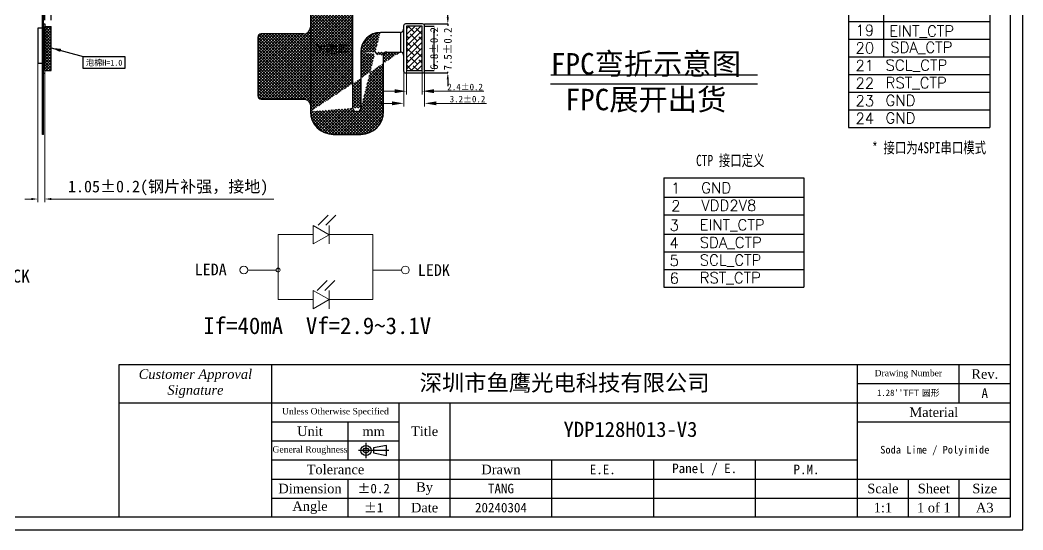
# Model space of a CAD drawing. Header units: millimetres. Extents: x 784 to 1591, y 435 to 646.
# Drawn here: x 1123 to 1276.4, y 434.9 to 512.9 of the extents above; entities that cross this region are included whole.
import ezdxf

# ---------------------------------------------------------------- set-up
doc = ezdxf.new("R2010")
doc.units = ezdxf.units.MM
doc.linetypes.add('CENTER', pattern=[50.8, 31.75, -6.35, 6.35, -6.35])
for name, color, linetype in [('dim', 3, 'Continuous'), ('dimension', 3, 'Continuous'), ('FRAME', 154, 'Continuous'), ('图框', 7, 'Continuous'), ('标注', 3, 'Continuous')]:
    doc.layers.add(name, color=color, linetype=linetype)
doc.layers.add('DIM（标注）', color=3, linetype='Continuous', lineweight=15)
doc.styles.add('RD', font='ROMAND.shx', dxfattribs={"width": 0.8})
doc.styles.add('ROMAND', font='romand.shx', dxfattribs={"bigfont": 'chineset.shx'})
doc.styles.get("Standard").update_dxf_attribs({"font": 'txt', "bigfont": 'gbcbig.shx'})
doc.styles.add('中文', font='')
doc.styles.add('宋体', font='')
doc.styles.add('工程', font='gbenor.shx', dxfattribs={"width": 1.25, "bigfont": 'gbcbig.shx'})
doc.styles.get('中文').set_extended_font_data('SimSun')
doc.styles.get('宋体').set_extended_font_data('SimSun')
doc.dimstyles.new('SH', dxfattribs={"dimscale": 1.4, "dimtxt": 1, "dimasz": 0.5, "dimexe": 0.8, "dimexo": 0.625, "dimtad": 0, "dimzin": 0, "dimdsep": 46, "dimtxsty": 'RD', "dimcen": 2.5, "dimadec": 0, "dimazin": 0, "dimtfac": 0.6, "dimtmove": 0, "dimatfit": 3, "dimfxl": 1, "dimtolj": 1, "dimarcsym": 0})
doc.dimstyles.get("Standard").update_dxf_attribs({"dimtxt": 0.18, "dimasz": 0.18, "dimexe": 0.18, "dimexo": 0.0625, "dimgap": 0.09, "dimtad": 0, "dimzin": 0, "dimdsep": 46, "dimtxsty": 'Standard', "dimcen": 0, "dimadec": 0, "dimazin": 0, "dimtfac": 1, "dimtofl": 0, "dimtmove": 0, "dimatfit": 3, "dimfxl": 1, "dimtolj": 1, "dimtzin": 0, "dimarcsym": 0})
doc.dimstyles.new('标准', dxfattribs={"dimtxt": 2, "dimasz": 1.8, "dimexe": 0.5, "dimexo": 0.4, "dimgap": 0.1, "dimtad": 1, "dimzin": 1, "dimdsep": 46, "dimtxsty": '工程', "dimblk": 'CLOSEDBLANK', "dimcen": 0.09, "dimclrd": 3, "dimclre": 3, "dimclrt": 3, "dimadec": 0, "dimazin": 0, "dimtfac": 1, "dimtofl": 0, "dimtmove": 0, "dimatfit": 3, "dimldrblk": 'CLOSEDBLANK', "dimfxl": 1, "dimtolj": 1, "dimlwd": 0, "dimlwe": 0, "dimarcsym": 0})
doc.dimstyles.new('标注', dxfattribs={"dimtxt": 1.2, "dimasz": 1, "dimexe": 0, "dimexo": 1, "dimgap": 0.2, "dimtad": 0, "dimrnd": 0.0005, "dimzin": 9, "dimdsep": 46, "dimtxsty": 'Standard', "dimcen": 0, "dimclrd": 3, "dimclre": 3, "dimclrt": 3, "dimadec": 0, "dimazin": 0, "dimtfac": 1, "dimtmove": 0, "dimatfit": 3, "dimfxl": 1, "dimlwd": -1, "dimlwe": -1, "dimarcsym": 0})
pattern_1 = [(45, (-17.0078, -5.2), (-0.2245064, 0.2245064), []), (135, (-17.0078, -5.2), (-0.2245064, -0.2245064), [])]

# ---------------------------------------------------------------- blocks, each defined once
blk = doc.blocks.new('*D191')
at = {"color": 7, "lineweight": 0, "transparency": 16777216}
for p, q in [((1125.69, 506.94), (1125.69, 485.04)), ((1126.74, 506.32), (1126.74, 485.04)), ((1124.69, 485.54), (1123.69, 485.54)), ((1127.74, 485.54), (1161.79, 485.54))]:
    blk.add_line(p, q, dxfattribs=at)
at = {"color": 7, "transparency": 16777216}
for points in [[(1124.69, 485.7), (1124.69, 485.37), (1125.69, 485.54)], [(1127.74, 485.7), (1127.74, 485.37), (1126.74, 485.54)]]:
    blk.add_solid(points, dxfattribs=at)
at = {"layer": 'Defpoints', "color": 0, "transparency": 16777216}
for p in [(1125.69, 507.34), (1126.74, 506.72), (1126.74, 485.54)]:
    blk.add_point(p, dxfattribs=at)
at = {"color": 7, "transparency": 16777216, "insert": (1145.63, 487.22), "char_height": 1.8, "attachment_point": 5, "style": '宋体'}
blk.add_mtext('\\A1;1.05%%P0.2(钢片补强，接地)', dxfattribs=at)
blk = doc.blocks.new('_ClosedBlank')
at = {"color": 0, "linetype": 'ByBlock', "lineweight": -2}
for p, q in [((-1, 0.167), (0, 0)), ((-1, 0.167), (-1, -0.167)), ((0, 0), (-1, -0.167))]:
    blk.add_line(p, q, dxfattribs=at)
blk = doc.blocks.new('*D194')
at = {"color": 7, "transparency": 16777216}
for p, q in [((1188.4, 513.33), (1188.4, 514.33)), ((1184.85, 512.33), (1188.4, 512.33)), ((1188.4, 512.33), (1188.4, 512.03)), ((1184.79, 504.83), (1188.4, 504.83)), ((1188.4, 504.83), (1188.4, 504.98)), ((1188.4, 503.83), (1188.4, 502.83))]:
    blk.add_line(p, q, dxfattribs=at)
for points in [[(1188.23, 513.33), (1188.56, 513.33), (1188.4, 512.33)], [(1188.23, 503.83), (1188.56, 503.83), (1188.4, 504.83)]]:
    blk.add_solid(points, dxfattribs=at)
at = {"layer": 'Defpoints', "color": 0, "transparency": 16777216}
for p in [(1184.55, 512.33), (1188.4, 512.33), (1184.49, 504.83)]:
    blk.add_point(p, dxfattribs=at)
at = {"color": 7, "transparency": 16777216, "insert": (1188.4, 508.5), "char_height": 1.2, "attachment_point": 5, "rotation": 90, "style": '宋体'}
blk.add_mtext('7.5%%p0.2', dxfattribs=at)
blk = doc.blocks.new('*D195')
at = {"color": 7, "lineweight": 0, "transparency": 16777216}
for p, q in [((1181.65, 506.63), (1181.65, 499.68)), ((1184.85, 506.63), (1184.85, 499.68)), ((1179.85, 500.18), (1178.05, 500.18)), ((1186.65, 500.18), (1194.29, 500.18))]:
    blk.add_line(p, q, dxfattribs=at)
at = {"color": 7, "transparency": 16777216}
for points in [[(1179.85, 500.48), (1179.85, 499.88), (1181.65, 500.18)], [(1186.65, 500.48), (1186.65, 499.88), (1184.85, 500.18)]]:
    blk.add_solid(points, dxfattribs=at)
at = {"layer": 'Defpoints', "color": 0, "transparency": 16777216}
for p in [(1181.65, 507.03), (1184.85, 507.03), (1184.85, 500.18)]:
    blk.add_point(p, dxfattribs=at)
at = {"color": 7, "transparency": 16777216, "insert": (1191.41, 500.82), "char_height": 1, "attachment_point": 5, "style": '宋体'}
blk.add_mtext('\\A1;3.2%%P0.2', dxfattribs=at)
blk = doc.blocks.new('*D196')
at = {"color": 7, "transparency": 16777216}
for p, q in [((1184.79, 511.98), (1186.31, 511.98)), ((1186.31, 506.18), (1186.31, 510.98)), ((1184.79, 505.18), (1186.31, 505.18))]:
    blk.add_line(p, q, dxfattribs=at)
for points in [[(1186.14, 510.98), (1186.47, 510.98), (1186.31, 511.98)], [(1186.14, 506.18), (1186.47, 506.18), (1186.31, 505.18)]]:
    blk.add_solid(points, dxfattribs=at)
at = {"layer": 'Defpoints', "color": 0, "transparency": 16777216}
for p in [(1184.49, 511.98), (1186.31, 511.98), (1184.49, 505.18)]:
    blk.add_point(p, dxfattribs=at)
at = {"color": 7, "transparency": 16777216, "insert": (1186.31, 508.58), "char_height": 1.2, "attachment_point": 5, "rotation": 90, "style": '宋体'}
blk.add_mtext('6.8%%p0.2', dxfattribs=at)
blk = doc.blocks.new('*D197')
at = {"color": 7, "lineweight": 0, "transparency": 16777216}
for p, q in [((1182.09, 506.68), (1182.09, 501.54)), ((1184.49, 506.68), (1184.49, 501.54)), ((1180.29, 502.04), (1178.49, 502.04)), ((1186.29, 502.04), (1193.93, 502.04))]:
    blk.add_line(p, q, dxfattribs=at)
at = {"color": 7, "transparency": 16777216}
for points in [[(1180.29, 502.34), (1180.29, 501.74), (1182.09, 502.04)], [(1186.29, 502.34), (1186.29, 501.74), (1184.49, 502.04)]]:
    blk.add_solid(points, dxfattribs=at)
at = {"layer": 'Defpoints', "color": 0, "transparency": 16777216}
for p in [(1182.09, 507.08), (1184.49, 507.08), (1184.49, 502.04)]:
    blk.add_point(p, dxfattribs=at)
at = {"color": 7, "transparency": 16777216, "insert": (1191.05, 502.68), "char_height": 1, "attachment_point": 5, "style": '宋体'}
blk.add_mtext('\\A1;2.4%%P0.2', dxfattribs=at)
blk = doc.blocks.new('*D198')
at = {"color": 1, "transparency": 16777216}
for p, q in [((1125.74, 515.2), (1124.74, 515.2)), ((1126.74, 512.93), (1126.74, 515.2)), ((1126.74, 515.2), (1127.74, 515.2)), ((1127.74, 512.93), (1127.74, 515.2)), ((1128.74, 515.2), (1130.19, 515.2))]:
    blk.add_line(p, q, dxfattribs=at)
for points in [[(1125.74, 515.37), (1125.74, 515.03), (1126.74, 515.2)], [(1128.74, 515.37), (1128.74, 515.03), (1127.74, 515.2)]]:
    blk.add_solid(points, dxfattribs=at)
at = {"layer": 'Defpoints', "color": 0, "transparency": 16777216}
for p in [(1127.74, 515.2), (1126.74, 511.93), (1127.74, 511.93)]:
    blk.add_point(p, dxfattribs=at)
at = {"color": 1, "transparency": 16777216, "insert": (1130.63, 515.2), "char_height": 1.2, "attachment_point": 5, "style": '宋体'}
blk.add_mtext('1', dxfattribs=at)

msp = doc.modelspace()

# ---------------------------------------------------------------- hatches: boundary and pattern name
h = msp.add_hatch()
h.set_pattern_fill('ANSI37', color=5, scale=0.1, style=0)
h.set_pattern_definition(pattern_1)
edge = h.paths.add_edge_path()
edge.add_line((1172.851, 527.319), (1165.133, 527.319))
edge.add_line((1161.837, 527.319), (1165.133, 527.319))
edge.add_arc((1161.837, 527.019), 0.3, 90, 180)
edge.add_line((1161.537, 522.337), (1161.537, 527.019))
edge.add_line((1161.537, 519.231), (1161.537, 522.337))
edge.add_arc((1162.037, 519.232), 0.5, 180.02598, 269.97402)
edge.add_line((1162.037, 518.731), (1166.382, 518.731))
edge.add_arc((1166.382, 517.731), 1, 0.00409, 89.99591)
edge.add_line((1167.382, 517.731), (1167.382, 498.931))
edge.add_line((1173.882, 499.431), (1173.882, 517.21))
edge.add_line((1173.882, 517.745), (1173.882, 517.21))
edge.add_arc((1174.882, 517.745), 1, 97.65786, 180.00442)
edge.add_arc((1174.688, 519.226), 0.494, 277.02885, 360.6334)
edge.add_line((1175.182, 519.231), (1175.182, 527.019))
edge.add_line((1172.851, 527.319), (1174.882, 527.319))
edge.add_arc((1174.882, 527.019), 0.3, 360, 450)
edge.add_arc((1170.882, 498.931), 3.5, 180.00119, 269.99881)
edge.add_line((1170.882, 495.431), (1175.082, 495.431))
edge.add_arc((1175.082, 498.931), 3.5, 270.00118, 359.99882)
edge.add_arc((1174.582, 499.432), 0.5, 270.02471, 359.97529)
edge.add_arc((1174.382, 499.431), 0.5, 179.98669, 270.01331)
edge.add_line((1174.582, 498.931), (1174.382, 498.931))
edge.add_line((1178.582, 498.931), (1178.582, 507.531))
edge.add_line((1175.082, 508.031), (1175.082, 499.431))
edge.add_arc((1178.082, 508.031), 3, 90.00119, 179.99881)
edge.add_arc((1179.082, 507.531), 0.5, 89.98669, 180.01331)
edge.add_line((1179.082, 508.031), (1181.146, 508.031))
edge.add_line((1181.146, 511.031), (1178.082, 511.031))
edge.add_line((1181.146, 511.031), (1181.146, 508.031))
h = msp.add_hatch()
h.set_pattern_fill('ANSI37', color=6, scale=0.1, style=0)
h.set_pattern_definition([(45, (-18.13615, -2.73617), (-0.2245064, 0.2245064), []), (135, (-18.13615, -2.73617), (-0.2245064, -0.2245064), [])])
h.paths.add_polyline_path([(1126.74, 505.181), (1126.74, 511.925), (1127.74, 511.925), (1127.74, 505.181)])
h = msp.add_hatch()
h.set_pattern_fill('ANSI37', color=5, scale=0.1)
h.set_pattern_definition(pattern_1)
h.paths.add_polyline_path([(1167.382, 511.812, -0.4142136), (1166.382, 510.812), (1159.85, 510.812, 0.4142136), (1159.35, 510.312), (1159.35, 501.314, 0.4142136), (1159.85, 500.814), (1166.382, 500.814, -0.4142136), (1167.382, 499.814)])
h = msp.add_hatch()
h.set_pattern_fill('ANSI38', color=6, scale=5, style=0)
h.set_pattern_definition([(45, (526.58185, -18.42305), (-0.44194174, 0.44194174), []), (135, (526.58185, -18.42305), (-1.3258252, 0.44194174), [1.5625, -0.9375])])
h.paths.add_polyline_path([(1182.091, 505.181), (1184.491, 505.181), (1184.491, 511.981), (1182.091, 511.981)])

# ---------------------------------------------------------------- linework, layer by layer
at = {"color": 7}
for p, q in [((1249.661, 542.372), (1249.661, 496.495)), ((1271.307, 507.29), (1271.307, 496.495))]:
    msp.add_line(p, q, dxfattribs=at)
at = {"color": 30, "linetype": 'Continuous'}
for p, q in [((1126.41, 495.421), (1126.41, 530.595)), ((1126.54, 495.421), (1126.54, 530.595)), ((1167.382, 517.731), (1167.382, 498.931)), ((1173.882, 499.431), (1173.882, 517.21)), ((1184.546, 512.331), (1181.946, 512.331)), ((1184.546, 512.331), (1181.946, 512.331)), ((1181.146, 511.031), (1178.082, 511.031)), ((1181.646, 512.031), (1181.646, 511.531)), ((1181.646, 512.031), (1181.646, 511.518)), ((1184.846, 507.031), (1184.846, 512.031)), ((1184.846, 505.131), (1184.846, 512.031)), ((1175.082, 508.031), (1175.082, 499.431)), ((1179.082, 508.031), (1181.146, 508.031)), ((1178.582, 498.931), (1178.582, 507.531)), ((1181.646, 507.545), (1181.646, 507.031)), ((1181.646, 507.545), (1181.646, 505.131)), ((1181.946, 504.831), (1184.546, 504.831)), ((1174.582, 498.931), (1174.382, 498.931)), ((1126.54, 495.421), (1126.41, 495.421)), ((1170.882, 495.431), (1175.082, 495.431))]:
    msp.add_line(p, q, dxfattribs=at)
at = {"color": 7, "linetype": 'Continuous'}
for p, q in [((1126.54, 512.321), (1126.74, 512.321)), ((1126.74, 512.321), (1126.74, 506.256)), ((1126.41, 511.701), (1125.69, 511.701)), ((1125.69, 511.701), (1125.69, 506.256)), ((1126.41, 506.256), (1125.69, 506.256)), ((1126.54, 504.821), (1126.74, 504.821))]:
    msp.add_line(p, q, dxfattribs=at)
at = {"color": 6}
for p, q in [((1126.74, 511.925), (1127.74, 511.925)), ((1126.74, 505.181), (1126.74, 511.925)), ((1127.74, 505.181), (1127.74, 511.925)), ((1126.74, 505.181), (1127.74, 505.181))]:
    msp.add_line(p, q, dxfattribs=at)
at = {"color": 30}
for p, q in [((1166.382, 510.812), (1159.85, 510.812)), ((1159.35, 510.312), (1159.35, 501.314))]:
    msp.add_line(p, q, dxfattribs=at)
for p, q in [((1181.146, 511.031), (1181.146, 508.031)), ((1181.646, 511.518), (1181.646, 507.545)), ((1221.448, 488.767), (1221.448, 472.059)), ((1242.874, 488.767), (1242.874, 472.059))]:
    msp.add_line(p, q)
at = {"color": 6, "linetype": 'Continuous'}
for p, q in [((1182.091, 511.981), (1182.091, 505.181)), ((1184.491, 511.981), (1182.091, 511.981)), ((1184.491, 505.181), (1184.491, 511.981)), ((1182.091, 505.181), (1184.491, 505.181))]:
    msp.add_line(p, q, dxfattribs=at)
at = {"color": 1}
msp.add_lwpolyline([(1132.631, 507.367), (1139.01, 507.367), (1139.01, 505.501), (1132.631, 505.501)], close=True, dxfattribs=at)
at = {"color": 30}
msp.add_lwpolyline([(1159.85, 500.814), (1166.382, 500.814, -0.4142136), (1167.382, 499.814), (1167.382, 498.931)], format="xyb", dxfattribs=at)
for centre, radius, start, end in [((1181.946, 512.031), 0.3, 89.97887, 180.02113), ((1184.546, 512.031), 0.3, 0.00048, 89.99952), ((1159.85, 510.312), 0.5, 90, 180), ((1166.382, 511.812), 1, 270, 0), ((1179.082, 507.531), 0.5, 89.98669, 180.01331), ((1181.946, 505.131), 0.3, 180.00048, 269.99952), ((1184.546, 505.131), 0.3, 270.00048, 359.99952), ((1159.85, 501.314), 0.5, 180, 270), ((1174.382, 499.431), 0.5, 179.98669, 270.01331), ((1174.582, 499.432), 0.5, 270.02471, 359.97529)]:
    msp.add_arc(centre, radius, start, end, dxfattribs=at)
at = {"color": 30, "linetype": 'Continuous'}
for centre, radius, start, end in [((1178.082, 508.031), 3, 90.00119, 179.99881), ((1181.146, 511.531), 0.5, 270, 358.42961), ((1181.146, 507.531), 0.5, 1.57039, 90), ((1170.882, 498.931), 3.5, 180.00119, 269.99881), ((1175.082, 498.931), 3.5, 270.00118, 359.99882)]:
    msp.add_arc(centre, radius, start, end, dxfattribs=at)
at = {"color": 32, "linetype": 'Continuous'}
for centre, start, end in [((1181.146, 511.531), 270, 358.42961), ((1181.146, 507.531), 1.57039, 90)]:
    msp.add_arc(centre, 0.5, start, end, dxfattribs=at)
at = {"layer": 'dim', "color": 7}
for p, q in [((1271.307, 542.372), (1271.307, 507.29)), ((1255.058, 539.673), (1255.058, 507.29)), ((1271.307, 539.673), (1271.307, 507.29)), ((1249.661, 512.687), (1271.307, 512.687)), ((1249.661, 509.988), (1271.307, 509.988)), ((1249.661, 507.29), (1271.307, 507.29)), ((1249.661, 507.29), (1271.307, 507.29)), ((1249.661, 504.591), (1271.307, 504.591)), ((1249.661, 501.893), (1271.307, 501.893)), ((1249.661, 499.194), (1271.307, 499.194)), ((1249.661, 496.495), (1271.307, 496.495)), ((1249.661, 496.495), (1271.307, 496.495)), ((1221.448, 488.767), (1242.874, 488.767)), ((1221.448, 485.823), (1242.874, 485.823)), ((1221.448, 483.125), (1242.874, 483.125)), ((1221.448, 480.155), (1242.874, 480.155)), ((1221.448, 477.456), (1242.874, 477.456)), ((1221.448, 474.758), (1242.874, 474.758)), ((1221.448, 472.059), (1242.874, 472.059)), ((1221.448, 472.059), (1242.874, 472.059))]:
    msp.add_line(p, q, dxfattribs=at)
at = {"layer": 'DIM（标注）', "color": 7}
for p, q in [((1162.447, 480.107), (1162.447, 470.141)), ((1167.813, 480.107), (1162.447, 480.107)), ((1167.813, 481.48), (1167.813, 478.681)), ((1170.237, 480.081), (1167.813, 481.48)), ((1170.237, 481.48), (1170.237, 478.681)), ((1170.237, 480.107), (1176.947, 480.107)), ((1176.952, 480.107), (1176.952, 470.141)), ((1170.237, 480.081), (1167.813, 478.681)), ((1162.147, 474.671), (1157.802, 474.671)), ((1181.297, 474.67), (1176.952, 474.67)), ((1167.813, 471.541), (1167.813, 468.741)), ((1170.237, 470.141), (1167.813, 471.541)), ((1170.237, 471.541), (1170.237, 468.741)), ((1167.813, 470.141), (1162.447, 470.141)), ((1170.237, 470.141), (1167.813, 468.741)), ((1170.237, 470.141), (1176.952, 470.141))]:
    msp.add_line(p, q, dxfattribs=at)
for points in [[(1157.802, 474.671, -1), (1156.602, 474.671, -1)], [(1162.147, 474.662, 1), (1162.747, 474.662, 1)], [(1182.497, 474.67, -1), (1181.297, 474.67, -1)]]:
    msp.add_lwpolyline(points, format="xyb", close=True, dxfattribs=at)
at = {"layer": 'FRAME', "color": 7}
for p, q in [((1138.109, 436.843), (1138.109, 460.21)), ((1138.109, 460.21), (1274.415, 460.21)), ((1161.475, 436.843), (1161.475, 460.21)), ((1251.048, 436.843), (1251.048, 460.21)), ((1266.626, 454.368), (1266.626, 460.21)), ((1251.048, 457.289), (1274.415, 457.289)), ((1138.109, 454.368), (1274.415, 454.368)), ((1180.948, 436.843), (1180.948, 454.368)), ((1188.737, 436.843), (1188.737, 454.368)), ((1161.475, 451.448), (1180.948, 451.448)), ((1173.159, 445.606), (1173.159, 451.448)), ((1251.048, 451.448), (1274.415, 451.448)), ((1161.475, 448.527), (1180.948, 448.527)), ((1161.475, 445.606), (1251.048, 445.606)), ((1204.315, 436.843), (1204.315, 445.606)), ((1219.892, 436.843), (1219.892, 445.606)), ((1235.47, 436.843), (1235.47, 445.606)), ((1161.475, 442.685), (1274.415, 442.685)), ((1173.159, 436.843), (1173.159, 442.685)), ((1258.837, 436.843), (1258.837, 442.685)), ((1266.626, 436.843), (1266.626, 442.685)), ((1161.475, 439.764), (1274.415, 439.764))]:
    msp.add_line(p, q, dxfattribs=at)
at = {"layer": 'FRAME', "color": 7, "linetype": 'CENTER'}
for p, q in [((1175.885, 448.235), (1175.885, 445.898)), ((1179.39, 447.066), (1174.717, 447.066))]:
    msp.add_line(p, q, dxfattribs=at)
at = {"layer": 'FRAME', "color": 7}
for points in [[(1276.362, 590.675), (1042.694, 590.675), (1042.694, 434.896), (1276.362, 434.896)], [(1274.415, 436.843), (1044.642, 436.843), (1044.642, 588.727), (1274.415, 588.727)], [(1179.001, 446.287), (1179.001, 447.845), (1177.053, 447.456), (1177.053, 446.677)]]:
    msp.add_lwpolyline(points, close=True, dxfattribs=at)
for radius in [0.779, 0.389]:
    msp.add_circle((1175.885, 447.066), radius, dxfattribs=at)
at = {"layer": '标注', "color": 7}
for p, q in [((1204.117, 503.144), (1235.768, 503.144)), ((1204.135, 504.552), (1235.766, 504.552))]:
    msp.add_line(p, q, dxfattribs=at)

# ---------------------------------------------------------------- texts
at = {"color": 1, "style": '中文'}
msp.add_text('泡棉H=1.0', height=0.9, rotation=360, dxfattribs=at).set_placement((1133.035, 505.955))
at = {"color": 6, "insert": (1167.832, 509.123), "char_height": 1.3654, "width": 6.28862, "attachment_point": 1, "style": '宋体'}
msp.add_mtext('防磁膜', dxfattribs=at)
at = {"color": 7, "char_height": 1.70625, "attachment_point": 1, "style": '宋体'}
for s, insert, width in [('{\\fSimSun|b0|i0|c134|p54;\\W0.75;* 接口为4SPI串口模式}', (1253.285, 494.245), 25.17696), ('{\\fSimSun|b0|i0|c134|p54;\\W0.75;CTP 接口定义}', (1226.368, 492.297), 12.76842)]:
    msp.add_mtext(s, dxfattribs=dict(at, insert=insert, width=width))
at = {"layer": 'dim', "color": 7, "style": 'ROMAND'}
for s, height, p in [('19', 1.6682, (1250.749, 510.528)), ('EINT_CTP', 1.6682, (1255.902, 510.404)), ('20', 1.6682, (1250.749, 507.829)), ('SDA_CTP', 1.6682, (1256.073, 507.932)), ('21', 1.6682, (1250.749, 505.131)), ('SCL_CTP', 1.6682, (1255.353, 505.19)), ('22', 1.6682, (1250.749, 502.432)), ('RST_CTP', 1.6682, (1255.353, 502.492)), ('23', 1.6682, (1250.749, 499.734)), ('GND', 1.6682, (1255.353, 499.793)), ('24', 1.6682, (1250.749, 497.035)), ('GND', 1.6682, (1255.353, 497.094)), ('1', 1.668, (1222.555, 486.363)), ('GND', 1.6682, (1227.159, 486.422)), ('2', 1.668, (1222.555, 483.664)), ('VDD2V8', 1.6682, (1227.159, 483.724)), ('3', 1.668, (1222.316, 480.695)), ('EINT_CTP', 1.6682, (1226.92, 480.754)), ('4', 1.668, (1222.316, 477.996)), ('SDA_CTP', 1.6682, (1226.92, 478.055)), ('5', 1.668, (1222.316, 475.297)), ('SCL_CTP', 1.6682, (1226.92, 475.357)), ('6', 1.668, (1222.316, 472.599)), ('RST_CTP', 1.6682, (1226.92, 472.658))]:
    msp.add_text(s, height=height, dxfattribs=at).set_placement(p)
at = {"layer": 'dimension', "color": 7, "insert": (1206.1, 451.451), "char_height": 2.31443, "width": 256.17487, "attachment_point": 1, "style": '宋体'}
msp.add_mtext('YDP128H013-V3{\\fArial|b0|i0|c0|p32;}', dxfattribs=at)
at = {"layer": 'DIM（标注）', "color": 7, "style": '宋体'}
for s, height, p in [('LEDA', 1.8, (1149.683, 473.859)), ('LEDK', 1.8, (1183.815, 473.762)), ('If=40mA  Vf=2.9~3.1V ', 2.56087, (1151.01, 464.873))]:
    msp.add_text(s, height=height, dxfattribs=at).set_placement(p)
at = {"layer": 'FRAME', "color": 7, "attachment_point": 5, "style": '宋体'}
for s, insert, char_height in [('{\\fTimes New Roman|b0|i1|c0|p18;Customer Approval\\PSignature}', (1149.792, 457.289), 1.46042), ('深圳市鱼鹰光电科技有限公司{\\fSimSun|b1|i0|c134|p2;}', (1206.262, 457.289), 2.5), ('{\\fTimes New Roman|b0|i0|c0|p18;Drawing Number}', (1258.837, 458.75), 0.97362), ('{\\fTimes New Roman|b0|i0|c0|p18;Rev.}', (1270.52, 458.75), 1.46042), ("1.28''{\\fArial|b0|i0|c0|p32;TFT }圆形", (1258.837, 455.829), 0.97362), ('{\\fTimes New Roman|b0|i0|c0|p18;Unless Otherwise Specified}', (1171.212, 452.908), 0.97362), ('{\\fTimes New Roman|b0|i0|c0|p18;Material}', (1262.731, 452.908), 1.46042), ('{\\fTimes New Roman|b0|i0|c0|p18;Unit}', (1167.317, 449.987), 1.46042), ('{\\fTimes New Roman|b0|i0|c0|p18;mm}', (1177.053, 449.987), 1.46042), ('{\\fTimes New Roman|b0|i0|c0|p18;Title}', (1184.842, 449.987), 1.46042), ('{\\fTimes New Roman|b0|i0|c0|p18;General Roughness}', (1167.317, 447.066), 0.97362), ('Soda Lime / Polyimide', (1262.88, 447.005), 1.16834), ('{\\fTimes New Roman|b0|i0|c0|p18;Tolerance}', (1171.212, 444.145), 1.46042), ('{\\fTimes New Roman|b0|i0|c0|p18;Drawn}', (1196.526, 444.145), 1.46042), ('E.E.', (1212.103, 444.145), 1.4604), ('Panel / E.', (1227.681, 444.145), 1.4604), ('P.M.', (1243.259, 444.145), 1.4604), ('{\\fTimes New Roman|b0|i0|c0|p18;Dimension}', (1167.317, 441.225), 1.46042), ('%%P0.2', (1177.053, 441.225), 1.4604), ('{\\fTimes New Roman|b0|i0|c0|p18;By}', (1184.842, 441.225), 1.46042), ('TANG', (1196.526, 441.225), 1.4604), ('{\\fTimes New Roman|b0|i0|c0|p18;Scale}', (1254.942, 441.225), 1.46042), ('{\\fTimes New Roman|b0|i0|c0|p18;Sheet}', (1262.731, 441.225), 1.46042), ('{\\fTimes New Roman|b0|i0|c0|p18;Size}', (1270.52, 441.225), 1.46042), ('{\\fTimes New Roman|b0|i0|c0|p18;Angle}', (1167.317, 438.304), 1.46042), ('%%p1', (1177.053, 438.304), 1.4604), ('{\\fTimes New Roman|b0|i0|c0|p18;Date}', (1184.842, 438.304), 1.46042), ('20240304', (1196.526, 438.304), 1.4604), ('{\\fTimes New Roman|b0|i0|c0|p18;1:1}', (1254.942, 438.304), 1.46042), ('{\\fTimes New Roman|b0|i0|c0|p18;1 of 1}', (1262.731, 438.304), 1.46042), ('{\\fTimes New Roman|b0|i0|c0|p18;A3}', (1270.52, 438.304), 1.46042)]:
    msp.add_mtext(s, dxfattribs=dict(at, insert=insert, char_height=char_height))
at = {"layer": 'FRAME', "color": 1, "insert": (1270.52, 455.829), "char_height": 1.46, "attachment_point": 5, "style": '宋体'}
msp.add_mtext('A', dxfattribs=at)
at = {"layer": '图框', "style": '宋体'}
msp.add_text('1. DISPLAY TYPE:1.28"IPS TFT/TRANSMISSIVE/NORMALLY BLACK', height=1.98483, dxfattribs=at).set_placement((1048.869, 472.75))
at = {"layer": '标注', "color": 7, "insert": (1204.162, 498.747), "char_height": 3.2813, "width": 46.16172, "attachment_point": 7, "style": '宋体'}
msp.add_mtext('FPC弯折示意图\\P FPC展开出货', dxfattribs=at)

# ---------------------------------------------------------------- dimensions: what is measured, and where the dimension line sits
at = {"color": 1}
dim = msp.add_linear_dim(base=(1127.74, 515.199), p1=(1126.74, 511.925), p2=(1127.74, 511.925), dimstyle='标注', override={"dimtxsty": '宋体', "dimclrd": 1, "dimclre": 1, "dimclrt": 1}, dxfattribs=at)
dim.commit()
dim.dimension.update_dxf_attribs({"geometry": '*D198', "text_midpoint": (1130.634, 515.199), "dimtype": 160})
for base, p1, p2, picture, middle in [((1188.398, 512.331), (1184.491, 504.831), (1184.546, 512.331), '*D194', (1188.398, 508.504)), ((1186.307, 511.981), (1184.491, 505.181), (1184.491, 511.981), '*D196', (1186.307, 508.581))]:
    dim = msp.add_linear_dim(base=base, p1=p1, p2=p2, angle=90, text='<>%%p0.2', dimstyle='标注', override={"dimexo": 0.3, "dimtxsty": '宋体', "dimclrd": 7, "dimclre": 7, "dimclrt": 7, "dimfxl": 0.8})
    dim.commit()
    dim.dimension.update_dxf_attribs({"geometry": picture, "text_midpoint": middle, "dimtype": 160})
for base, p1, p2, text, override, picture, middle in [((1126.74, 485.535), (1125.69, 507.341), (1126.74, 506.721), '<>%%P0.2(钢片补强，接地)', {"dimtxt": 1.8, "dimasz": 1, "dimgap": 0.5, "dimtxsty": '宋体', "dimsah": 1, "dimclrd": 7, "dimclre": 7, "dimclrt": 7}, '*D191', (1145.632, 485.535)), ((1184.846, 500.178), (1181.646, 507.031), (1184.846, 507.031), '<>%%P0.2', {"dimtxt": 1, "dimdec": 1, "dimtxsty": '宋体', "dimsah": 1, "dimclrd": 7, "dimclre": 7, "dimclrt": 7}, '*D195', (1191.413, 500.178)), ((1184.491, 502.04), (1182.091, 507.081), (1184.491, 507.081), '<>%%P0.2', {"dimtxt": 1, "dimdec": 1, "dimtxsty": '宋体', "dimsah": 1, "dimclrd": 7, "dimclre": 7, "dimclrt": 7}, '*D197', (1191.05, 502.04))]:
    dim = msp.add_linear_dim(base=base, p1=p1, p2=p2, text=text, dimstyle='标准', override=override)
    dim.commit()
    dim.dimension.update_dxf_attribs({"geometry": picture, "text_midpoint": middle, "dimtype": 160})

# ---------------------------------------------------------------- leaders
msp.add_leader([(1127.74, 508.662), (1132.631, 507.367)], dimstyle='Standard', override={"dimtxt": 2.5, "dimasz": 1.5, "dimexe": 1, "dimexo": 1, "dimgap": 1, "dimtad": 0, "dimtih": 0, "dimtoh": 0, "dimzin": 0, "dimcen": 0, "dimclrd": 1, "dimclre": 4, "dimclrt": 3, "dimtp": 0, "dimtm": 0, "dimtzin": 0})
at = {"layer": 'DIM（标注）', "color": 7}
for points in [[(1170.099, 483.076), (1168.582, 481.559)], [(1171.275, 483.063), (1169.758, 481.545)], [(1169.931, 473.065), (1168.414, 471.548)], [(1171.107, 473.052), (1169.59, 471.535)]]:
    msp.add_leader(points, dimstyle='SH', override={"dimscale": 0.25, "dimasz": 2, "dimtoh": 1, "dimtxsty": '宋体'}, dxfattribs=at)

doc.saveas('drawing.dxf')
